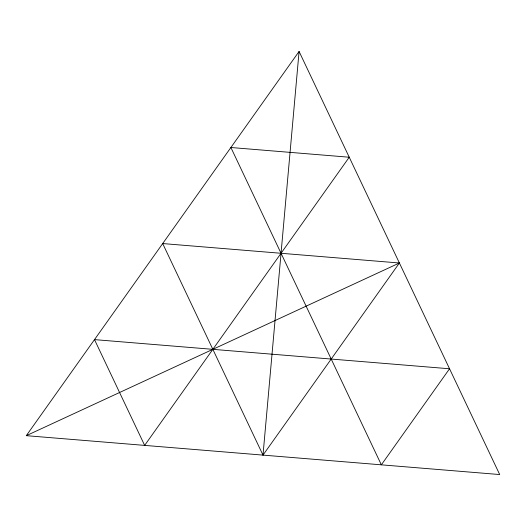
<?xml version="1.0" encoding="UTF-8"?>
<svg xmlns="http://www.w3.org/2000/svg" width="526" height="526" viewBox="0 0 526 526"><rect width="100%" height="100%" fill="white"/><g stroke="black" fill="none" stroke-linecap="round" stroke-linejoin="round"><path stroke-width="0.79" d="M263 455.108L399.392 263L162.692 243.558L263 455.108L299.084 51.449L499.7 474.551L26.3 435.673L299.084 51.449M26.3 435.673L399.392 263M349.238 157.228L144.65 445.39L94.496 339.612L449.546 368.772L381.35 464.826L230.888 147.504L349.238 157.228"/></g></svg>
